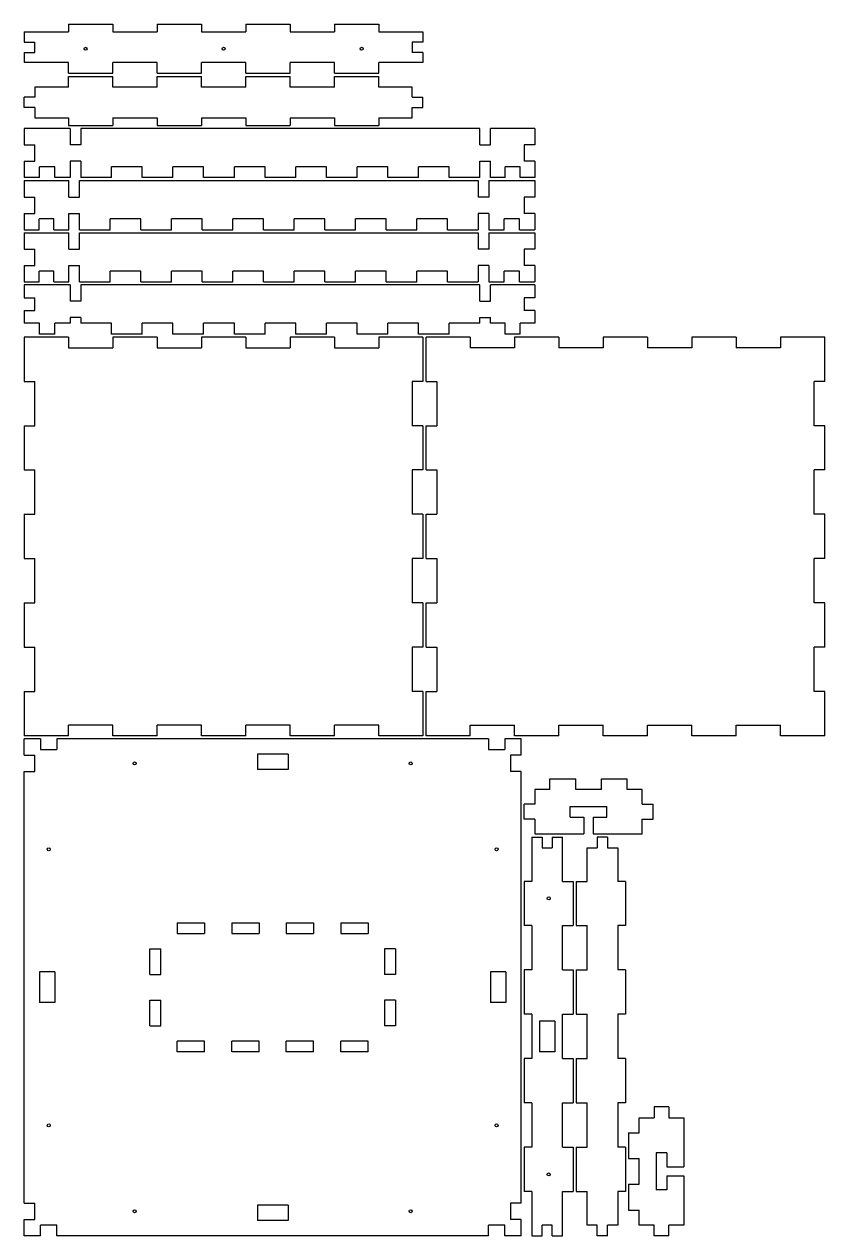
# Model space of a CAD drawing. Extents: x 46 to 968, y 12 to 825.
# Drawn here: x 343.1 to 604.1, y 430.4 to 825.4 of the extents above; entities that cross this region are included whole.
import ezdxf

# ---------------------------------------------------------------- set-up
doc = ezdxf.new("R2010")
doc.units = 0
doc.header["$LTSCALE"] = 12.7
doc.layers.add('VISIBLE', color=7, linetype='CONTINUOUS')

msp = doc.modelspace()

# ---------------------------------------------------------------- linework, layer by layer
at = {"layer": 'VISIBLE'}
for p, q in [((343.1, 822.95), (357.54, 822.95)), ((343.1, 822.95), (343.1, 819.62)), ((357.54, 825.45), (357.54, 822.95)), ((357.54, 825.45), (371.99, 825.45)), ((371.99, 825.45), (371.99, 822.95)), ((371.99, 822.95), (386.43, 822.95)), ((386.43, 825.45), (386.43, 822.95)), ((386.43, 825.45), (400.88, 825.45)), ((400.88, 825.45), (400.88, 822.95)), ((400.88, 822.95), (415.32, 822.95)), ((415.32, 825.45), (415.32, 822.95)), ((415.32, 825.45), (429.77, 825.45)), ((429.77, 825.45), (429.77, 822.95)), ((429.77, 822.95), (444.21, 822.95)), ((444.21, 825.45), (444.21, 822.95)), ((444.21, 825.45), (458.66, 825.45)), ((458.66, 825.45), (458.66, 822.95)), ((458.66, 822.95), (473.1, 822.95)), ((473.1, 822.95), (473.1, 819.62)), ((343.1, 819.62), (346.6, 819.62)), ((346.6, 816.28), (346.6, 819.62)), ((473.1, 819.62), (469.6, 819.62)), ((469.6, 819.62), (469.6, 816.28)), ((343.1, 816.28), (343.1, 812.95)), ((343.1, 816.28), (346.6, 816.28)), ((473.1, 816.28), (469.6, 816.28)), ((473.1, 816.28), (473.1, 812.95)), ((357.54, 812.95), (343.1, 812.95)), ((357.54, 809.45), (357.54, 812.95)), ((386.43, 812.95), (371.99, 812.95)), ((371.99, 809.45), (371.99, 812.95)), ((386.43, 809.45), (386.43, 812.95)), ((415.32, 812.95), (400.88, 812.95)), ((400.88, 809.45), (400.88, 812.95)), ((415.32, 809.45), (415.32, 812.95)), ((444.21, 812.95), (429.77, 812.95)), ((429.77, 809.45), (429.77, 812.95)), ((444.21, 809.45), (444.21, 812.95)), ((473.1, 812.95), (458.66, 812.95)), ((458.66, 809.45), (458.66, 812.95)), ((357.54, 809.45), (371.99, 809.45)), ((357.54, 804.95), (357.54, 808.45)), ((357.54, 808.45), (371.99, 808.45)), ((371.99, 804.95), (371.99, 808.45)), ((386.43, 809.45), (400.88, 809.45)), ((386.43, 804.95), (386.43, 808.45)), ((386.43, 808.45), (400.88, 808.45)), ((400.88, 804.95), (400.88, 808.45)), ((415.32, 809.45), (429.77, 809.45)), ((415.32, 804.95), (415.32, 808.45)), ((415.32, 808.45), (429.77, 808.45)), ((429.77, 804.95), (429.77, 808.45)), ((444.21, 809.45), (458.66, 809.45)), ((444.21, 804.95), (444.21, 808.45)), ((444.21, 808.45), (458.66, 808.45)), ((458.66, 804.95), (458.66, 808.45)), ((346.6, 804.95), (346.6, 801.62)), ((357.54, 804.95), (346.6, 804.95)), ((386.43, 804.95), (371.99, 804.95)), ((415.32, 804.95), (400.88, 804.95)), ((444.21, 804.95), (429.77, 804.95)), ((469.6, 804.95), (458.66, 804.95)), ((469.6, 801.62), (469.6, 804.95)), ((343.1, 798.28), (343.1, 801.62)), ((346.6, 801.62), (343.1, 801.62)), ((346.6, 798.28), (343.1, 798.28)), ((346.6, 798.28), (346.6, 794.95)), ((469.6, 801.62), (473.1, 801.62)), ((469.6, 798.28), (473.1, 798.28)), ((469.6, 794.95), (469.6, 798.28)), ((473.1, 798.28), (473.1, 801.62)), ((346.6, 794.95), (357.54, 794.95)), ((357.54, 794.95), (357.54, 792.45)), ((371.99, 794.95), (386.43, 794.95)), ((371.99, 794.95), (371.99, 792.45)), ((386.43, 794.95), (386.43, 792.45)), ((400.88, 794.95), (415.32, 794.95)), ((400.88, 794.95), (400.88, 792.45)), ((415.32, 794.95), (415.32, 792.45)), ((429.77, 794.95), (444.21, 794.95)), ((429.77, 794.95), (429.77, 792.45)), ((444.21, 794.95), (444.21, 792.45)), ((458.66, 794.95), (469.6, 794.95)), ((458.66, 794.95), (458.66, 792.45)), ((343.1, 791.45), (343.1, 786.12)), ((358.1, 791.45), (343.1, 791.45)), ((357.54, 792.45), (371.99, 792.45)), ((358.1, 791.45), (358.1, 786.12)), ((361.6, 791.45), (361.6, 786.12)), ((491.6, 791.45), (361.6, 791.45)), ((386.43, 792.45), (400.88, 792.45)), ((415.32, 792.45), (429.77, 792.45)), ((444.21, 792.45), (458.66, 792.45)), ((491.6, 786.12), (491.6, 791.45)), ((495.1, 786.12), (495.1, 791.45)), ((509.6, 791.45), (495.1, 791.45)), ((509.6, 791.45), (509.6, 786.12)), ((343.1, 786.12), (346.6, 786.12)), ((346.6, 780.78), (346.6, 786.12)), ((361.6, 786.12), (358.1, 786.12)), ((491.6, 786.12), (495.1, 786.12)), ((509.6, 786.12), (506.1, 786.12)), ((506.1, 786.12), (506.1, 780.78)), ((343.1, 780.78), (343.1, 775.45)), ((343.1, 780.78), (346.6, 780.78)), ((353.1, 778.95), (348.1, 778.95)), ((348.1, 775.45), (348.1, 778.95)), ((353.1, 775.45), (353.1, 778.95)), ((361.6, 780.78), (358.1, 780.78)), ((358.1, 780.78), (358.1, 775.45)), ((361.6, 780.78), (361.6, 775.45)), ((381.6, 778.95), (371.6, 778.95)), ((371.6, 775.45), (371.6, 778.95)), ((381.6, 775.45), (381.6, 778.95)), ((401.6, 778.95), (391.6, 778.95)), ((391.6, 775.45), (391.6, 778.95)), ((401.6, 775.45), (401.6, 778.95)), ((421.6, 778.95), (411.6, 778.95)), ((411.6, 775.45), (411.6, 778.95)), ((421.6, 775.45), (421.6, 778.95)), ((441.6, 778.95), (431.6, 778.95)), ((431.6, 775.45), (431.6, 778.95)), ((441.6, 775.45), (441.6, 778.95)), ((461.6, 778.95), (451.6, 778.95)), ((451.6, 775.45), (451.6, 778.95)), ((461.6, 775.45), (461.6, 778.95)), ((481.6, 778.95), (471.6, 778.95)), ((471.6, 775.45), (471.6, 778.95)), ((481.6, 775.45), (481.6, 778.95)), ((491.6, 780.78), (495.1, 780.78)), ((491.6, 775.45), (491.6, 780.78)), ((495.1, 775.45), (495.1, 780.78)), ((504.77, 778.95), (499.93, 778.95)), ((499.93, 775.45), (499.93, 778.95)), ((504.77, 775.45), (504.77, 778.95)), ((509.6, 780.78), (506.1, 780.78)), ((509.6, 780.78), (509.6, 775.45)), ((348.1, 775.45), (343.1, 775.45)), ((343.1, 774.45), (343.1, 769.12)), ((343.1, 774.45), (357.6, 774.45)), ((358.1, 775.45), (353.1, 775.45)), ((357.6, 769.12), (357.6, 774.45)), ((361.1, 769.12), (361.1, 774.45)), ((361.1, 774.45), (491.1, 774.45)), ((371.6, 775.45), (361.6, 775.45)), ((391.6, 775.45), (381.6, 775.45)), ((411.6, 775.45), (401.6, 775.45)), ((431.6, 775.45), (421.6, 775.45)), ((451.6, 775.45), (441.6, 775.45)), ((471.6, 775.45), (461.6, 775.45)), ((491.6, 775.45), (481.6, 775.45)), ((491.1, 774.45), (491.1, 769.12)), ((494.6, 774.45), (494.6, 769.12)), ((494.6, 774.45), (509.6, 774.45)), ((499.93, 775.45), (495.1, 775.45)), ((509.6, 775.45), (504.77, 775.45)), ((509.6, 774.45), (509.6, 769.12)), ((343.1, 769.12), (346.6, 769.12)), ((346.6, 763.78), (346.6, 769.12)), ((357.6, 769.12), (361.1, 769.12)), ((494.6, 769.12), (491.1, 769.12)), ((506.1, 769.12), (506.1, 763.78)), ((509.6, 769.12), (506.1, 769.12)), ((343.1, 763.78), (343.1, 758.45)), ((343.1, 763.78), (346.6, 763.78)), ((357.6, 763.78), (361.1, 763.78)), ((357.6, 758.45), (357.6, 763.78)), ((361.1, 758.45), (361.1, 763.78)), ((494.6, 763.78), (491.1, 763.78)), ((491.1, 763.78), (491.1, 758.45)), ((494.6, 763.78), (494.6, 758.45)), ((509.6, 763.78), (506.1, 763.78)), ((509.6, 763.78), (509.6, 758.45)), ((343.1, 758.45), (347.93, 758.45)), ((352.77, 761.95), (347.93, 761.95)), ((347.93, 758.45), (347.93, 761.95)), ((352.77, 758.45), (352.77, 761.95)), ((352.77, 758.45), (357.6, 758.45)), ((361.1, 758.45), (371.1, 758.45)), ((381.1, 761.95), (371.1, 761.95)), ((371.1, 758.45), (371.1, 761.95)), ((381.1, 758.45), (381.1, 761.95)), ((381.1, 758.45), (391.1, 758.45)), ((401.1, 761.95), (391.1, 761.95)), ((391.1, 758.45), (391.1, 761.95)), ((401.1, 758.45), (401.1, 761.95)), ((401.1, 758.45), (411.1, 758.45)), ((421.1, 761.95), (411.1, 761.95)), ((411.1, 758.45), (411.1, 761.95)), ((421.1, 758.45), (421.1, 761.95)), ((421.1, 758.45), (431.1, 758.45)), ((441.1, 761.95), (431.1, 761.95)), ((431.1, 758.45), (431.1, 761.95)), ((441.1, 758.45), (441.1, 761.95)), ((441.1, 758.45), (451.1, 758.45)), ((461.1, 761.95), (451.1, 761.95)), ((451.1, 758.45), (451.1, 761.95)), ((461.1, 758.45), (461.1, 761.95)), ((461.1, 758.45), (471.1, 758.45)), ((481.1, 761.95), (471.1, 761.95)), ((471.1, 758.45), (471.1, 761.95)), ((481.1, 758.45), (481.1, 761.95)), ((481.1, 758.45), (491.1, 758.45)), ((494.6, 758.45), (499.6, 758.45)), ((504.6, 761.95), (499.6, 761.95)), ((499.6, 758.45), (499.6, 761.95)), ((504.6, 758.45), (504.6, 761.95)), ((504.6, 758.45), (509.6, 758.45)), ((343.1, 757.45), (343.1, 752.12)), ((343.1, 757.45), (357.6, 757.45)), ((357.6, 752.12), (357.6, 757.45)), ((361.1, 752.12), (361.1, 757.45)), ((361.1, 757.45), (491.1, 757.45)), ((491.1, 757.45), (491.1, 752.12)), ((494.6, 757.45), (494.6, 752.12)), ((494.6, 757.45), (509.6, 757.45)), ((509.6, 757.45), (509.6, 752.12)), ((343.1, 752.12), (346.6, 752.12)), ((346.6, 746.78), (346.6, 752.12)), ((357.6, 752.12), (361.1, 752.12)), ((494.6, 752.12), (491.1, 752.12)), ((506.1, 752.12), (506.1, 746.78)), ((509.6, 752.12), (506.1, 752.12)), ((343.1, 746.78), (343.1, 741.45)), ((343.1, 746.78), (346.6, 746.78)), ((357.6, 746.78), (361.1, 746.78)), ((357.6, 741.45), (357.6, 746.78)), ((361.1, 741.45), (361.1, 746.78)), ((494.6, 746.78), (491.1, 746.78)), ((491.1, 746.78), (491.1, 741.45)), ((494.6, 746.78), (494.6, 741.45)), ((509.6, 746.78), (506.1, 746.78)), ((509.6, 746.78), (509.6, 741.45)), ((352.77, 744.95), (347.93, 744.95)), ((347.93, 741.45), (347.93, 744.95)), ((352.77, 741.45), (352.77, 744.95)), ((371.1, 741.45), (371.1, 744.95)), ((381.1, 744.95), (371.1, 744.95)), ((381.1, 741.45), (381.1, 744.95)), ((401.1, 744.95), (391.1, 744.95)), ((391.1, 741.45), (391.1, 744.95)), ((401.1, 741.45), (401.1, 744.95)), ((421.1, 744.95), (411.1, 744.95)), ((411.1, 741.45), (411.1, 744.95)), ((421.1, 741.45), (421.1, 744.95)), ((441.1, 744.95), (431.1, 744.95)), ((431.1, 741.45), (431.1, 744.95)), ((441.1, 741.45), (441.1, 744.95)), ((461.1, 744.95), (451.1, 744.95)), ((451.1, 741.45), (451.1, 744.95)), ((461.1, 741.45), (461.1, 744.95)), ((481.1, 744.95), (471.1, 744.95)), ((471.1, 741.45), (471.1, 744.95)), ((481.1, 741.45), (481.1, 744.95)), ((504.6, 744.95), (499.6, 744.95)), ((499.6, 741.45), (499.6, 744.95)), ((504.6, 741.45), (504.6, 744.95)), ((343.1, 741.45), (347.93, 741.45)), ((343.1, 740.45), (343.1, 736.28)), ((358.1, 740.45), (343.1, 740.45)), ((352.77, 741.45), (357.6, 741.45)), ((358.1, 740.45), (358.1, 735.12)), ((361.1, 741.45), (371.1, 741.45)), ((361.6, 740.45), (361.6, 735.12)), ((491.6, 740.45), (361.6, 740.45)), ((381.1, 741.45), (391.1, 741.45)), ((401.1, 741.45), (411.1, 741.45)), ((421.1, 741.45), (431.1, 741.45)), ((441.1, 741.45), (451.1, 741.45)), ((461.1, 741.45), (471.1, 741.45)), ((481.1, 741.45), (491.1, 741.45)), ((491.6, 735.12), (491.6, 740.45)), ((494.6, 741.45), (499.6, 741.45)), ((495.1, 735.12), (495.1, 740.45)), ((509.6, 740.45), (495.1, 740.45)), ((504.6, 741.45), (509.6, 741.45)), ((509.6, 740.45), (509.6, 736.28)), ((343.1, 736.28), (346.6, 736.28)), ((346.6, 732.12), (346.6, 736.28)), ((361.6, 735.12), (358.1, 735.12)), ((491.6, 735.12), (495.1, 735.12)), ((509.6, 736.28), (506.1, 736.28)), ((506.1, 736.28), (506.1, 732.12)), ((343.1, 732.12), (343.1, 727.95)), ((343.1, 732.12), (346.6, 732.12)), ((509.6, 732.12), (506.1, 732.12)), ((509.6, 732.12), (509.6, 727.95)), ((348.1, 727.95), (343.1, 727.95)), ((348.1, 724.45), (348.1, 727.95)), ((358.1, 727.95), (353.1, 727.95)), ((353.1, 724.45), (353.1, 727.95)), ((361.6, 729.78), (358.1, 729.78)), ((358.1, 729.78), (358.1, 727.95)), ((361.6, 729.78), (361.6, 727.95)), ((371.6, 727.95), (361.6, 727.95)), ((371.6, 724.45), (371.6, 727.95)), ((391.6, 727.95), (381.6, 727.95)), ((381.6, 724.45), (381.6, 727.95)), ((391.6, 724.45), (391.6, 727.95)), ((401.6, 724.45), (401.6, 727.95)), ((411.6, 727.95), (401.6, 727.95)), ((411.6, 724.45), (411.6, 727.95)), ((431.6, 727.95), (421.6, 727.95)), ((421.6, 724.45), (421.6, 727.95)), ((431.6, 724.45), (431.6, 727.95)), ((451.6, 727.95), (441.6, 727.95)), ((441.6, 724.45), (441.6, 727.95)), ((451.6, 724.45), (451.6, 727.95)), ((471.6, 727.95), (461.6, 727.95)), ((461.6, 724.45), (461.6, 727.95)), ((471.6, 724.45), (471.6, 727.95)), ((491.6, 727.95), (481.6, 727.95)), ((481.6, 724.45), (481.6, 727.95)), ((491.6, 729.78), (495.1, 729.78)), ((491.6, 727.95), (491.6, 729.78)), ((495.1, 727.95), (495.1, 729.78)), ((499.93, 727.95), (495.1, 727.95)), ((499.93, 724.45), (499.93, 727.95)), ((509.6, 727.95), (504.77, 727.95)), ((504.77, 724.45), (504.77, 727.95)), ((343.1, 723.45), (343.1, 709)), ((357.54, 723.45), (343.1, 723.45)), ((353.1, 724.45), (348.1, 724.45)), ((357.54, 723.45), (357.54, 719.95)), ((381.6, 724.45), (371.6, 724.45)), ((371.99, 723.45), (371.99, 719.95)), ((386.43, 723.45), (371.99, 723.45)), ((386.43, 723.45), (386.43, 719.95)), ((401.6, 724.45), (391.6, 724.45)), ((400.88, 723.45), (400.88, 719.95)), ((415.32, 723.45), (400.88, 723.45)), ((421.6, 724.45), (411.6, 724.45)), ((415.32, 723.45), (415.32, 719.95)), ((429.77, 723.45), (429.77, 719.95)), ((444.21, 723.45), (429.77, 723.45)), ((441.6, 724.45), (431.6, 724.45)), ((444.21, 723.45), (444.21, 719.95)), ((461.6, 724.45), (451.6, 724.45)), ((458.66, 723.45), (458.66, 719.95)), ((473.1, 723.45), (458.66, 723.45)), ((481.6, 724.45), (471.6, 724.45)), ((473.1, 723.45), (473.1, 709)), ((474.1, 709), (474.1, 723.45)), ((488.54, 723.45), (474.1, 723.45)), ((488.54, 723.45), (488.54, 719.95)), ((504.77, 724.45), (499.93, 724.45)), ((502.99, 723.45), (502.99, 719.95)), ((517.43, 723.45), (502.99, 723.45)), ((517.43, 723.45), (517.43, 719.95)), ((546.32, 723.45), (531.88, 723.45)), ((531.88, 723.45), (531.88, 719.95)), ((546.32, 723.45), (546.32, 719.95)), ((575.21, 723.45), (560.77, 723.45)), ((560.77, 723.45), (560.77, 719.95)), ((575.21, 723.45), (575.21, 719.95)), ((589.66, 723.45), (589.66, 719.95)), ((604.1, 723.45), (589.66, 723.45)), ((604.1, 709), (604.1, 723.45)), ((357.54, 719.95), (371.99, 719.95)), ((386.43, 719.95), (400.88, 719.95)), ((415.32, 719.95), (429.77, 719.95)), ((444.21, 719.95), (458.66, 719.95)), ((502.99, 719.95), (488.54, 719.95)), ((531.88, 719.95), (517.43, 719.95)), ((560.77, 719.95), (546.32, 719.95)), ((589.66, 719.95), (575.21, 719.95)), ((343.1, 709), (346.6, 709)), ((346.6, 694.56), (346.6, 709)), ((473.1, 709), (469.6, 709)), ((469.6, 709), (469.6, 694.56)), ((474.1, 709), (477.6, 709)), ((477.6, 709), (477.6, 694.56)), ((604.1, 709), (600.6, 709)), ((600.6, 694.56), (600.6, 709)), ((343.1, 694.56), (343.1, 680.12)), ((343.1, 694.56), (346.6, 694.56)), ((473.1, 694.56), (469.6, 694.56)), ((473.1, 694.56), (473.1, 680.12)), ((474.1, 680.12), (474.1, 694.56)), ((474.1, 694.56), (477.6, 694.56)), ((604.1, 694.56), (600.6, 694.56)), ((604.1, 680.12), (604.1, 694.56)), ((343.1, 680.12), (346.6, 680.12)), ((346.6, 665.67), (346.6, 680.12)), ((469.6, 680.12), (469.6, 665.67)), ((473.1, 680.12), (469.6, 680.12)), ((474.1, 680.12), (477.6, 680.12)), ((477.6, 680.12), (477.6, 665.67)), ((604.1, 680.12), (600.6, 680.12)), ((600.6, 665.67), (600.6, 680.12)), ((343.1, 665.67), (346.6, 665.67)), ((343.1, 665.67), (343.1, 651.23)), ((473.1, 665.67), (469.6, 665.67)), ((473.1, 665.67), (473.1, 651.23)), ((474.1, 651.23), (474.1, 665.67)), ((474.1, 665.67), (477.6, 665.67)), ((604.1, 665.67), (600.6, 665.67)), ((604.1, 651.23), (604.1, 665.67)), ((343.1, 651.23), (346.6, 651.23)), ((346.6, 636.78), (346.6, 651.23)), ((469.6, 651.23), (469.6, 636.78)), ((473.1, 651.23), (469.6, 651.23)), ((474.1, 651.23), (477.6, 651.23)), ((477.6, 651.23), (477.6, 636.78)), ((600.6, 636.78), (600.6, 651.23)), ((604.1, 651.23), (600.6, 651.23)), ((343.1, 636.78), (343.1, 622.34)), ((343.1, 636.78), (346.6, 636.78)), ((473.1, 636.78), (469.6, 636.78)), ((473.1, 636.78), (473.1, 622.34)), ((474.1, 636.78), (477.6, 636.78)), ((474.1, 622.34), (474.1, 636.78)), ((604.1, 636.78), (600.6, 636.78)), ((604.1, 622.34), (604.1, 636.78)), ((343.1, 622.34), (346.6, 622.34)), ((346.6, 607.89), (346.6, 622.34)), ((473.1, 622.34), (469.6, 622.34)), ((469.6, 622.34), (469.6, 607.89)), ((474.1, 622.34), (477.6, 622.34)), ((477.6, 622.34), (477.6, 607.89)), ((600.6, 607.89), (600.6, 622.34)), ((604.1, 622.34), (600.6, 622.34)), ((343.1, 607.89), (346.6, 607.89)), ((343.1, 607.89), (343.1, 593.45)), ((473.1, 607.89), (469.6, 607.89)), ((473.1, 607.89), (473.1, 593.45)), ((474.1, 593.45), (474.1, 607.89)), ((474.1, 607.89), (477.6, 607.89)), ((604.1, 607.89), (600.6, 607.89)), ((604.1, 593.45), (604.1, 607.89)), ((371.99, 596.95), (357.54, 596.95)), ((357.54, 593.45), (357.54, 596.95)), ((371.99, 593.45), (371.99, 596.95)), ((400.88, 596.95), (386.43, 596.95)), ((386.43, 593.45), (386.43, 596.95)), ((400.88, 593.45), (400.88, 596.95)), ((429.77, 596.95), (415.32, 596.95)), ((415.32, 593.45), (415.32, 596.95)), ((429.77, 593.45), (429.77, 596.95)), ((458.66, 596.95), (444.21, 596.95)), ((444.21, 593.45), (444.21, 596.95)), ((458.66, 593.45), (458.66, 596.95)), ((488.54, 596.95), (502.99, 596.95)), ((488.54, 593.45), (488.54, 596.95)), ((502.99, 593.45), (502.99, 596.95)), ((517.43, 596.95), (531.88, 596.95)), ((517.43, 593.45), (517.43, 596.95)), ((531.88, 593.45), (531.88, 596.95)), ((546.32, 596.95), (560.77, 596.95)), ((546.32, 593.45), (546.32, 596.95)), ((560.77, 593.45), (560.77, 596.95)), ((575.21, 593.45), (575.21, 596.95)), ((575.21, 596.95), (589.66, 596.95)), ((589.66, 593.45), (589.66, 596.95)), ((357.54, 593.45), (343.1, 593.45)), ((386.43, 593.45), (371.99, 593.45)), ((415.32, 593.45), (400.88, 593.45)), ((444.21, 593.45), (429.77, 593.45)), ((473.1, 593.45), (458.66, 593.45)), ((488.54, 593.45), (474.1, 593.45)), ((517.43, 593.45), (502.99, 593.45)), ((546.32, 593.45), (531.88, 593.45)), ((575.21, 593.45), (560.77, 593.45)), ((604.1, 593.45), (589.66, 593.45)), ((348.43, 592.45), (343.1, 592.45)), ((343.1, 587.12), (343.1, 592.45)), ((348.43, 592.45), (348.43, 588.95)), ((348.43, 588.95), (353.77, 588.95)), ((353.77, 592.45), (353.77, 588.95)), ((494.43, 592.45), (353.77, 592.45)), ((494.43, 592.45), (494.43, 588.95)), ((494.43, 588.95), (499.77, 588.95)), ((505.1, 592.45), (499.77, 592.45)), ((499.77, 592.45), (499.77, 588.95)), ((505.1, 587.12), (505.1, 592.45)), ((343.1, 587.12), (346.6, 587.12)), ((346.6, 581.78), (346.6, 587.12)), ((429.1, 587.45), (419.1, 587.45)), ((419.1, 587.45), (419.1, 582.45)), ((429.1, 587.45), (429.1, 582.45)), ((505.1, 587.12), (501.6, 587.12)), ((501.6, 587.12), (501.6, 581.78)), ((343.1, 441.12), (343.1, 581.78)), ((343.1, 581.78), (346.6, 581.78)), ((429.1, 582.45), (419.1, 582.45)), ((505.1, 581.78), (501.6, 581.78)), ((505.1, 441.12), (505.1, 581.78)), ((514.5, 575.95), (514.5, 579.45)), ((514.5, 579.45), (522.9, 579.45)), ((522.9, 575.95), (522.9, 579.45)), ((531.3, 575.95), (531.3, 579.45)), ((531.3, 579.45), (539.7, 579.45)), ((539.7, 575.95), (539.7, 579.45)), ((509.6, 575.95), (509.6, 571.12)), ((514.5, 575.95), (509.6, 575.95)), ((531.3, 575.95), (522.9, 575.95)), ((544.6, 575.95), (539.7, 575.95)), ((544.6, 571.12), (544.6, 575.95)), ((506.1, 566.28), (506.1, 571.12)), ((509.6, 571.12), (506.1, 571.12)), ((521.1, 566.95), (521.1, 570.45)), ((521.1, 570.45), (533.1, 570.45)), ((533.1, 566.95), (533.1, 570.45)), ((544.6, 571.12), (548.1, 571.12)), ((548.1, 566.28), (548.1, 571.12)), ((509.6, 566.28), (506.1, 566.28)), ((509.6, 566.28), (509.6, 561.45)), ((521.1, 566.95), (525.6, 566.95)), ((525.6, 566.95), (525.6, 561.45)), ((528.6, 566.95), (528.6, 561.45)), ((528.6, 566.95), (533.1, 566.95)), ((544.6, 566.28), (548.1, 566.28)), ((544.6, 561.45), (544.6, 566.28)), ((509.6, 561.45), (525.6, 561.45)), ((528.6, 561.45), (544.6, 561.45)), ((508.6, 560.45), (508.6, 546)), ((508.6, 560.45), (511.93, 560.45)), ((511.93, 560.45), (511.93, 556.95)), ((515.27, 560.45), (515.27, 556.95)), ((515.27, 560.45), (518.6, 560.45)), ((518.6, 546), (518.6, 560.45)), ((529.93, 560.45), (529.93, 556.95)), ((533.27, 560.45), (529.93, 560.45)), ((533.27, 560.45), (533.27, 556.95)), ((511.93, 556.95), (515.27, 556.95)), ((526.6, 546), (526.6, 556.95)), ((526.6, 556.95), (529.93, 556.95)), ((533.27, 556.95), (536.6, 556.95)), ((536.6, 556.95), (536.6, 546)), ((506.1, 546), (506.1, 531.56)), ((508.6, 546), (506.1, 546)), ((518.6, 546), (522.1, 546)), ((522.1, 546), (522.1, 531.56)), ((523.1, 546), (523.1, 531.56)), ((523.1, 546), (526.6, 546)), ((539.1, 546), (536.6, 546)), ((539.1, 546), (539.1, 531.56)), ((392.99, 532.45), (401.88, 532.45)), ((392.99, 532.45), (392.99, 528.95)), ((401.88, 532.45), (401.88, 528.95)), ((410.77, 532.45), (419.66, 532.45)), ((410.77, 532.45), (410.77, 528.95)), ((419.66, 532.45), (419.66, 528.95)), ((428.54, 532.45), (437.43, 532.45)), ((428.54, 532.45), (428.54, 528.95)), ((437.43, 532.45), (437.43, 528.95)), ((446.32, 532.45), (455.21, 532.45)), ((446.32, 532.45), (446.32, 528.95)), ((455.21, 532.45), (455.21, 528.95)), ((508.6, 531.56), (506.1, 531.56)), ((508.6, 531.56), (508.6, 517.12)), ((518.6, 531.56), (522.1, 531.56)), ((518.6, 517.12), (518.6, 531.56)), ((523.1, 531.56), (526.6, 531.56)), ((526.6, 517.12), (526.6, 531.56)), ((539.1, 531.56), (536.6, 531.56)), ((536.6, 531.56), (536.6, 517.12)), ((392.99, 528.95), (401.88, 528.95)), ((410.77, 528.95), (419.66, 528.95)), ((428.54, 528.95), (437.43, 528.95)), ((446.32, 528.95), (455.21, 528.95)), ((384.1, 524.05), (387.6, 524.05)), ((384.1, 515.65), (384.1, 524.05)), ((387.6, 515.65), (387.6, 524.05)), ((460.6, 524.05), (460.6, 515.65)), ((464.1, 524.05), (460.6, 524.05)), ((464.1, 524.05), (464.1, 515.65)), ((353.1, 516.45), (348.1, 516.45)), ((348.1, 516.45), (348.1, 506.45)), ((353.1, 516.45), (353.1, 506.45)), ((384.1, 515.65), (387.6, 515.65)), ((464.1, 515.65), (460.6, 515.65)), ((500.1, 516.45), (495.1, 516.45)), ((495.1, 516.45), (495.1, 506.45)), ((500.1, 516.45), (500.1, 506.45)), ((506.1, 517.12), (506.1, 502.67)), ((508.6, 517.12), (506.1, 517.12)), ((518.6, 517.12), (522.1, 517.12)), ((522.1, 517.12), (522.1, 502.67)), ((523.1, 517.12), (523.1, 502.67)), ((523.1, 517.12), (526.6, 517.12)), ((539.1, 517.12), (536.6, 517.12)), ((539.1, 517.12), (539.1, 502.67)), ((353.1, 506.45), (348.1, 506.45)), ((384.1, 507.25), (387.6, 507.25)), ((384.1, 498.85), (384.1, 507.25)), ((387.6, 498.85), (387.6, 507.25)), ((460.6, 507.25), (460.6, 498.85)), ((464.1, 507.25), (460.6, 507.25)), ((464.1, 507.25), (464.1, 498.85)), ((500.1, 506.45), (495.1, 506.45)), ((508.6, 502.67), (506.1, 502.67)), ((508.6, 502.67), (508.6, 488.23)), ((518.6, 502.67), (522.1, 502.67)), ((518.6, 488.23), (518.6, 502.67)), ((523.1, 502.67), (526.6, 502.67)), ((526.6, 488.23), (526.6, 502.67)), ((539.1, 502.67), (536.6, 502.67)), ((536.6, 502.67), (536.6, 488.23)), ((384.1, 498.85), (387.6, 498.85)), ((464.1, 498.85), (460.6, 498.85)), ((511.1, 500.45), (511.1, 490.45)), ((516.1, 500.45), (511.1, 500.45)), ((516.1, 500.45), (516.1, 490.45)), ((401.88, 493.95), (392.99, 493.95)), ((392.99, 490.45), (392.99, 493.95)), ((401.88, 490.45), (401.88, 493.95)), ((419.66, 493.95), (410.77, 493.95)), ((410.77, 490.45), (410.77, 493.95)), ((419.66, 490.45), (419.66, 493.95)), ((437.43, 493.95), (428.54, 493.95)), ((428.54, 490.45), (428.54, 493.95)), ((437.43, 490.45), (437.43, 493.95)), ((455.21, 493.95), (446.32, 493.95)), ((446.32, 490.45), (446.32, 493.95)), ((455.21, 490.45), (455.21, 493.95)), ((401.88, 490.45), (392.99, 490.45)), ((419.66, 490.45), (410.77, 490.45)), ((437.43, 490.45), (428.54, 490.45)), ((455.21, 490.45), (446.32, 490.45)), ((516.1, 490.45), (511.1, 490.45)), ((506.1, 488.23), (506.1, 473.78)), ((508.6, 488.23), (506.1, 488.23)), ((518.6, 488.23), (522.1, 488.23)), ((522.1, 488.23), (522.1, 473.78)), ((523.1, 488.23), (523.1, 473.78)), ((523.1, 488.23), (526.6, 488.23)), ((539.1, 488.23), (536.6, 488.23)), ((539.1, 488.23), (539.1, 473.78)), ((508.6, 473.78), (506.1, 473.78)), ((508.6, 473.78), (508.6, 459.34)), ((518.6, 459.34), (518.6, 473.78)), ((518.6, 473.78), (522.1, 473.78)), ((523.1, 473.78), (526.6, 473.78)), ((526.6, 459.34), (526.6, 473.78)), ((539.1, 473.78), (536.6, 473.78)), ((536.6, 473.78), (536.6, 459.34)), ((548.43, 472.45), (548.43, 468.95)), ((553.27, 472.45), (548.43, 472.45)), ((553.27, 472.45), (553.27, 468.95)), ((543.6, 464.05), (543.6, 468.95)), ((543.6, 468.95), (548.43, 468.95)), ((553.27, 468.95), (558.1, 468.95)), ((558.1, 468.95), (558.1, 452.95)), ((540.1, 464.05), (540.1, 455.65)), ((540.1, 464.05), (543.6, 464.05)), ((506.1, 459.34), (506.1, 444.89)), ((508.6, 459.34), (506.1, 459.34)), ((518.6, 459.34), (522.1, 459.34)), ((522.1, 459.34), (522.1, 444.89)), ((523.1, 459.34), (523.1, 444.89)), ((523.1, 459.34), (526.6, 459.34)), ((539.1, 459.34), (536.6, 459.34)), ((539.1, 459.34), (539.1, 444.89)), ((540.1, 455.65), (543.6, 455.65)), ((543.6, 447.25), (543.6, 455.65)), ((552.6, 457.45), (549.1, 457.45)), ((549.1, 457.45), (549.1, 445.45)), ((552.6, 457.45), (552.6, 452.95)), ((552.6, 452.95), (558.1, 452.95)), ((540.1, 447.25), (540.1, 438.85)), ((540.1, 447.25), (543.6, 447.25)), ((552.6, 449.95), (552.6, 445.45)), ((552.6, 449.95), (558.1, 449.95)), ((558.1, 449.95), (558.1, 433.95)), ((508.6, 444.89), (506.1, 444.89)), ((508.6, 444.89), (508.6, 430.45)), ((518.6, 444.89), (522.1, 444.89)), ((518.6, 430.45), (518.6, 444.89)), ((523.1, 444.89), (526.6, 444.89)), ((526.6, 433.95), (526.6, 444.89)), ((539.1, 444.89), (536.6, 444.89)), ((536.6, 444.89), (536.6, 433.95)), ((552.6, 445.45), (549.1, 445.45)), ((343.1, 441.12), (346.6, 441.12)), ((346.6, 435.78), (346.6, 441.12)), ((429.1, 440.45), (419.1, 440.45)), ((419.1, 440.45), (419.1, 435.45)), ((429.1, 440.45), (429.1, 435.45)), ((501.6, 441.12), (501.6, 435.78)), ((505.1, 441.12), (501.6, 441.12)), ((540.1, 438.85), (543.6, 438.85)), ((543.6, 433.95), (543.6, 438.85)), ((343.1, 430.45), (343.1, 435.78)), ((343.1, 435.78), (346.6, 435.78)), ((429.1, 435.45), (419.1, 435.45)), ((505.1, 435.78), (501.6, 435.78)), ((505.1, 430.45), (505.1, 435.78)), ((353.77, 433.95), (348.43, 433.95)), ((348.43, 430.45), (348.43, 433.95)), ((353.77, 430.45), (353.77, 433.95)), ((499.77, 433.95), (494.43, 433.95)), ((494.43, 430.45), (494.43, 433.95)), ((499.77, 430.45), (499.77, 433.95)), ((515.27, 433.95), (511.93, 433.95)), ((511.93, 430.45), (511.93, 433.95)), ((515.27, 430.45), (515.27, 433.95)), ((529.93, 433.95), (526.6, 433.95)), ((529.93, 430.45), (529.93, 433.95)), ((533.27, 430.45), (533.27, 433.95)), ((536.6, 433.95), (533.27, 433.95)), ((548.43, 433.95), (543.6, 433.95)), ((548.43, 430.45), (548.43, 433.95)), ((558.1, 433.95), (553.27, 433.95)), ((553.27, 430.45), (553.27, 433.95)), ((348.43, 430.45), (343.1, 430.45)), ((494.43, 430.45), (353.77, 430.45)), ((505.1, 430.45), (499.77, 430.45)), ((508.6, 430.45), (511.93, 430.45)), ((515.27, 430.45), (518.6, 430.45)), ((533.27, 430.45), (529.93, 430.45)), ((553.27, 430.45), (548.43, 430.45))]:
    msp.add_line(p, q, dxfattribs=at)
for centre in [(363.1, 817.45), (408.1, 817.45), (453.1, 817.45), (379.1, 584.45), (469.1, 584.45), (351.1, 556.45), (497.1, 556.45), (514.1, 540.45), (351.1, 466.45), (497.1, 466.45), (514.1, 450.45), (379.1, 438.45), (469.1, 438.45)]:
    msp.add_circle(centre, 0.5, dxfattribs=at)

doc.saveas('drawing.dxf')
